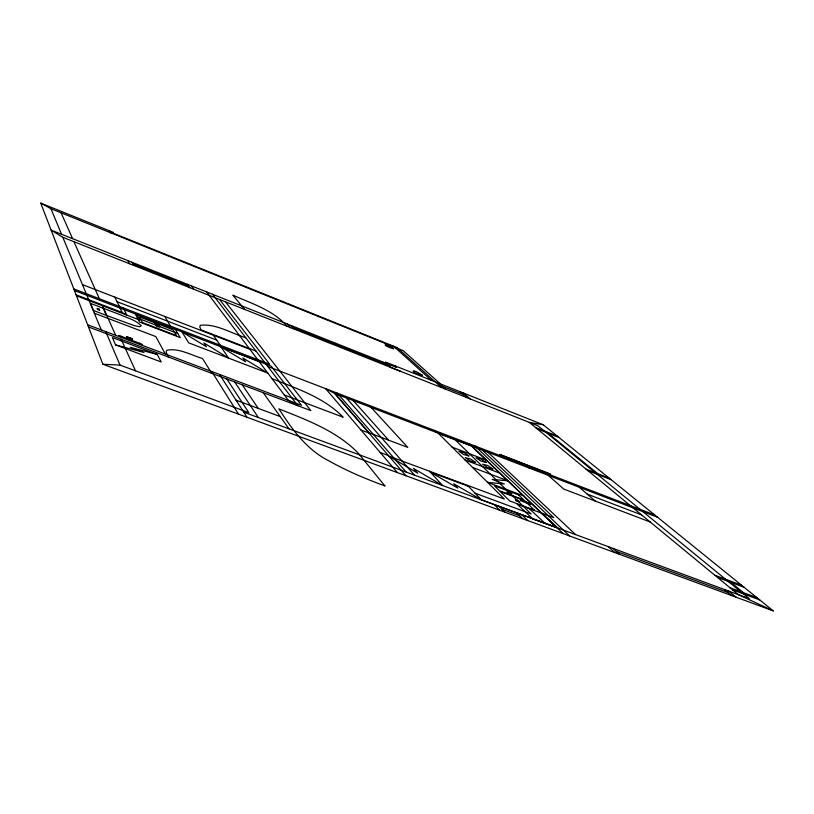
<?xml version="1.0" encoding="UTF-8"?>
<svg xmlns="http://www.w3.org/2000/svg" width="814" height="814" viewBox="0 0 814 814"><rect width="100%" height="100%" fill="white"/><g stroke="black" fill="none" stroke-linecap="round" stroke-linejoin="round"><path stroke-width="1.22" d="M441.514 387.535L397.079 347.619L113.594 233.353L112.922 232.214L40.7 203.103L102.879 364.245L120.004 365.089L248.819 412.667L226.892 379.029M487.566 482.346L504.324 483.984L492.165 479.405L507.997 480.83L472.639 467.48M543.253 424.786L529.324 422.385L738.4 594.668L773.3 610.897L543.253 424.786L385.561 362.067L391.483 367.714L537.962 425.814L640.109 509.35M113.594 233.353L109.982 232.519L108.852 230.576M157.377 325.549C154.314 325.152 161.945 327.808 157.845 325.732M157.265 354.446L130.22 347.303L144.027 352.482L115.557 344.892L112.373 337.576L157.265 354.446L161.213 361.976L115.557 344.892M430.321 472.12L457.773 488.074L453.713 483.75L481.461 499.857L556.043 527.207L471.642 446.031L438.176 433.19L504.344 499.053L388.929 456.135L417.745 473.199L413.441 468.376L442.592 485.5L429.477 471.204M243.722 412.138L749.358 598.707L642.918 511.65M501.953 509.238L519.78 515.801M616.198 551.322L728.092 592.551M102.879 364.245L773.3 610.897M475.03 493.172L531.145 513.939L454.985 439.641M729.863 587.627L756.908 597.639M732.58 589.865L759.696 599.887M714.865 575.264L741.523 585.195M717.48 577.421L744.21 587.362M380.219 452.503L388.431 455.555M430.382 472.191L468.447 486.324M236.029 400.152L280.23 416.575M487.586 482.366L523.768 495.93M129.06 338.96L131.054 339.713M129.243 339.346L118.488 335.287L119.048 336.518M131.237 340.099L141.85 344.098L142.481 345.35M87.658 324.776L301.475 405.321L271.133 366.117L74.44 290.537M88.502 326.963L310.867 410.622L225.478 301.841M368.823 432.743L407.783 447.395L371.113 407.427M360.989 430.016L368.895 432.987M464.957 459.951L499.827 473.158M284.361 395.014L343.162 417.216C324.074 397.446 296.896 388.695 272.008 378.632M106.349 315.374L133.659 325.447L139.408 326.74L141.26 325.895C136.142 320.156 127.971 318.182 121.113 315.079L90.547 303.388L93.498 310.48L106.349 315.374L103.164 308.221M94.312 313.187L155.83 336.589L165.323 354.039M587.22 494.108L641.585 514.896M650.254 522.028L563.715 489.041L548.29 475.386M452.085 447.13L486.243 460.144M73.809 288.899L269.678 364.234L219.587 299.501M220.96 346.876L245.645 361.813L242.837 357.916L267.816 373.127L188.736 342.877L181.949 331.847L206.39 346.744L203.917 342.948L228.642 358.119L220.92 346.825L259.137 361.548M267.755 366.442L654.71 514.957M397.415 472.608L325.6 388.644L334.635 393.437L657.559 517.266M137.413 318.009L177.757 333.486M76.089 294.81L122.171 312.474L126.811 315.099L123.219 307.906M76.485 295.818L139.937 320.136L137.017 314.58M82.418 284.595L249.929 349.348M117.074 301.699L216.707 340.12M256.013 351.088L201.109 329.863L199.796 327.065L200.285 325.295C216.005 323.433 231.023 333.272 245.787 337.729M586.06 469.129L609.218 478.154M587.881 470.634L611.09 479.67M535.52 427.492L557.214 436.08M537.067 428.764L558.811 437.372M441.809 386.029L463.329 394.587M132.886 263.848L188.533 285.948M292.877 327.391L384.066 363.604M394.8 365.74L396.611 367.44L51.129 230.128L62.8 237.281L400.783 371.377M40.7 203.103L50.946 208.74L403.164 350.661L440.313 383.842M547.975 433.079L597.679 473.656M730.901 582.417L743.436 592.653M728.764 591.106L736.141 597.232M724.429 589.509L731.786 595.624M579.293 487.281L595.349 501.109M463.471 393.05L470.207 398.931M460.002 391.666L466.707 397.537M438.593 383.16L445.065 388.95M526.79 465.862L529.222 468.05M393.569 346.204L431.308 380.26M612.942 548.371L619.474 554.303M608.302 546.662L614.804 552.584M541.778 513.156L557.956 528.082L532.966 519.067L517.277 504.242L553.764 517.612L482.356 450.081M529.436 508.77L545.044 523.321M487.973 452.238L575.569 534.584M475.915 446.337L478.174 448.473M474.928 445.96L569.525 535.927M385.663 363.095L389.794 367.043M469.312 443.803L563.095 533.567M382.02 361.64L386.121 365.588M521.815 514.753L527.625 520.512M434.32 430.372L436.426 432.468M516.91 512.942L522.68 518.691M317.826 315.679L318.823 316.677M499.165 506.389L504.782 512.108M494.2 504.558L499.776 510.266M467.521 485.378L481.461 499.857M372.008 406.451L373.88 408.486M291.209 325.549L294.556 329.253M287.373 324.023L290.69 327.716M287.027 326.261C273.168 310.053 251.699 303.622 232.865 295.146L244.556 309.412M353.276 400.59L388.634 440.191M346.326 397.924L414.519 475.162M337.281 393.121L406.166 472.079M335.053 393.6L369.047 432.824M334.635 393.437L405.901 475.732M212.515 294.271L297.822 405.718L288.431 400.407L206.644 291.941M191.361 285.867L193.834 289.285M187.322 284.259L189.754 287.657M263.268 392.735L288.95 428.825M213.309 335.185L220.207 345.197M242.297 384.849L258.262 408.414M234.666 381.959L258.323 417.521M219.536 374.46L247.018 417.277M211.742 371.52L238.522 414.143M211.803 373.351L202.483 358.465C190.995 355.189 178.917 347.7 166.778 350.285L166.127 352.014L168.315 356.99M175.214 329.263L180.25 337.617L139.509 322.029L135.266 313.909M164.713 316.412L170.452 326.027M131.919 262.24L133.852 265.476M127.747 260.582L129.64 263.807M109.229 230.728L110.368 232.672M139.499 343.213L140.11 344.454M114.825 297.12L119.363 306.39M119.17 306.349L122.171 312.474M131.837 341.341L130.993 339.591L132.387 339.133L131.96 338.634L126.516 336.579L129.833 340.588M120.94 336.213L121.581 337.474M121.164 339.255L135.521 370.828M61.081 212.82L72.588 238.655M73.952 241.707L99.359 298.718M102.503 305.789L115.669 335.327M105.769 331.603L120.004 365.089M50.946 208.74L61.549 234.269M62.8 237.281L101.262 329.904M132.397 339.112L126.424 336.843L132.387 339.092M519.729 501.729C514.326 501.678 513.553 497.13 519.729 501.729M516.086 500.03L518.711 501.302L516.086 500.03M511.711 493.915L507.03 491.971L511.711 493.915M508.109 492.246L510.704 493.498L508.109 492.246M492.836 468.945L487.667 467.592L482.621 464.184L487.779 465.537L492.836 468.945M486.07 462.433L480.942 461.08L475.976 457.733L481.094 459.086L486.07 462.433M475.539 462.383L470.288 461.009L465.272 457.6L470.523 458.984L475.539 462.383M468.945 455.921L463.736 454.538L458.811 451.2L464.021 452.594L468.945 455.921M422.191 375.213C409.269 372.1 410.999 367.236 422.191 375.213M155.901 324.918C156.583 327.472 164.672 327.95 155.901 324.918M393.64 348.748C381.43 345.614 383.16 341.453 393.64 348.748M138.94 343.579L139.805 343.823L138.94 343.579M121.51 336.915L122.466 337.383L121.51 336.915M384.859 485.897C365.69 478.886 346.795 470.95 329.009 460.897C306.654 449.786 292.084 429.243 278.866 408.852C307.071 420.095 337.128 431.135 358.587 453.54L384.859 485.897M529.008 502.899L520.319 499.654L521.957 501.251L530.677 504.497L529.008 502.899M534.31 510.063L509.645 500.905L500.152 491.503L524.47 500.579L534.31 510.063M518.579 494.871L494.454 485.836L499.44 490.771L523.748 499.847L518.579 494.871M176.445 335.572L142.552 322.609L139.53 316.89L172.944 329.721L176.445 335.572M99.216 309.178L97.07 308.364L97.558 309.493L99.705 310.307L99.216 309.178M157.723 323.066L153.724 321.53L155.108 324.003L159.137 325.549L157.723 323.066M549.674 473.646L499.674 454.446L550.671 474.531L549.674 473.646"/></g></svg>
